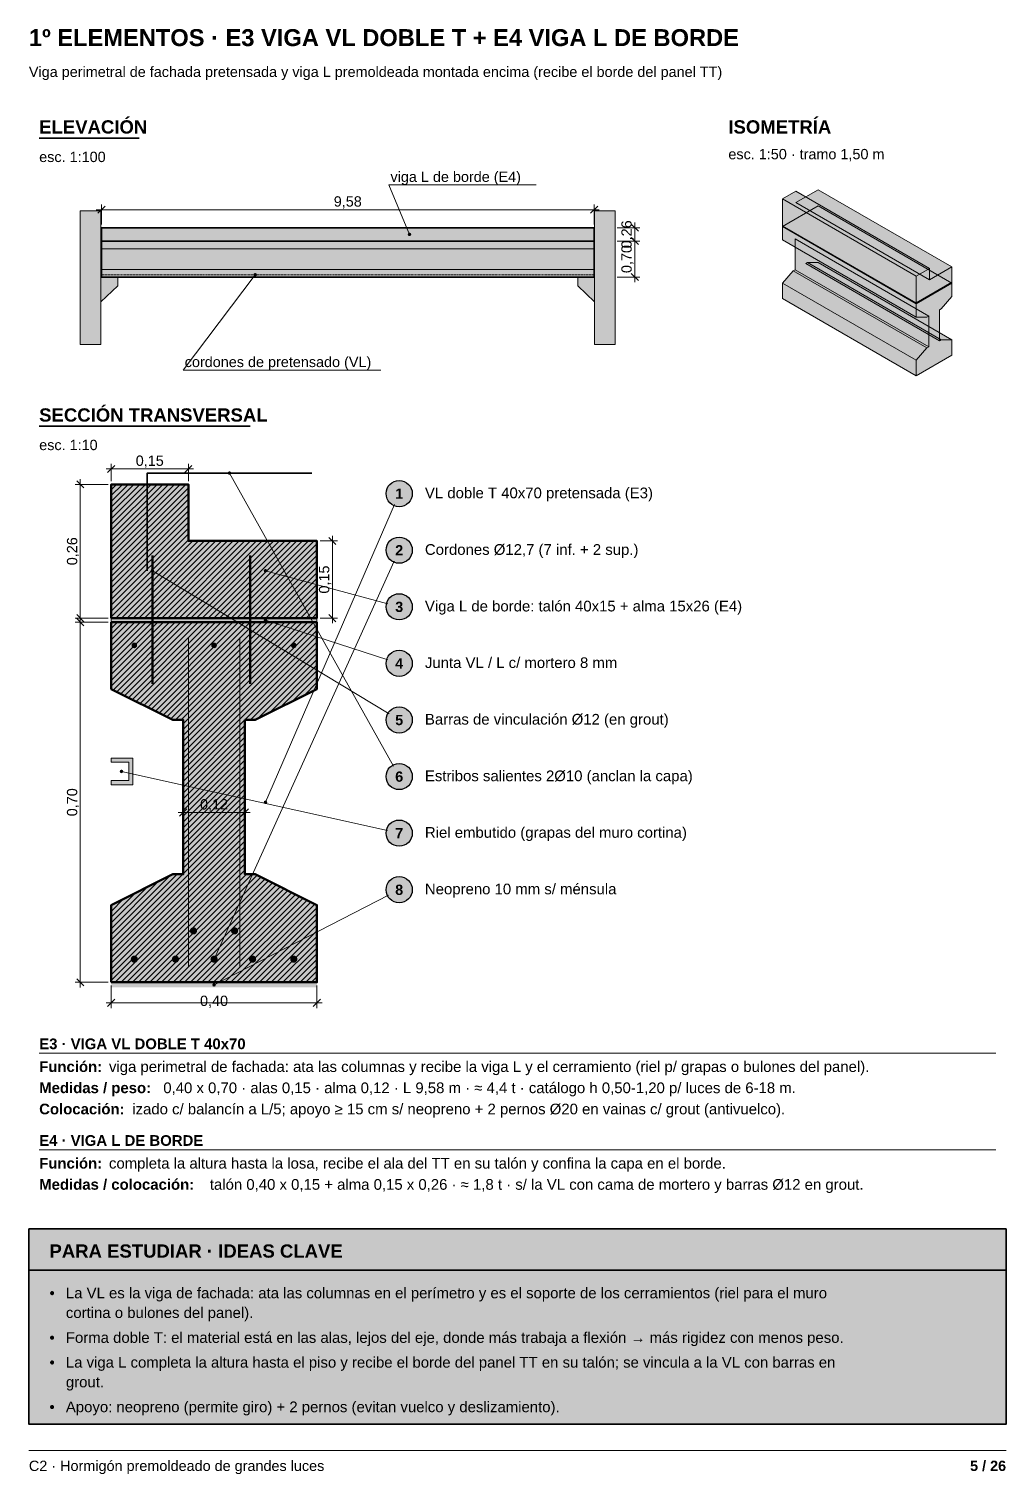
# Model space of a CAD drawing. Header units: millimetres. Extents: x 10 to 6200, y 4 to 286.
# Drawn here: x 970 to 1160, y 4.4 to 285.3 of the extents above; entities that cross this region are included whole.
import ezdxf
from ezdxf.enums import TextEntityAlignment as Align

# ---------------------------------------------------------------- set-up
doc = ezdxf.new("R2010")
doc.units = ezdxf.units.MM
doc.linetypes.add('DASHED', pattern=[1.524, 1.27, -0.254])
for name, color, linetype in [('ARMADURAS-RELLENO', 9, 'Continuous'), ('CONTORNOS', 7, 'Continuous'), ('CONTORNOS-RAYADO', 8, 'Continuous'), ('CONTORNOS-RELLENO', 9, 'Continuous'), ('COTAS', 7, 'Continuous'), ('ESTUDIO', 7, 'Continuous'), ('ESTUDIO-RELLENO', 9, 'Continuous'), ('ISO', 7, 'Continuous'), ('ISO-RELLENO', 9, 'Continuous'), ('LINEAS', 7, 'Continuous'), ('MARCO', 7, 'Continuous'), ('REFERENCIAS', 7, 'Continuous'), ('REFERENCIAS-RELLENO', 9, 'Continuous'), ('TEXTOS', 7, 'Continuous')]:
    doc.layers.add(name, color=color, linetype=linetype)
doc.styles.add('ARIAL', font='arial.ttf')
doc.styles.add('ARIAL-NEGRITA', font='arialbd.ttf')

msp = doc.modelspace()

# ---------------------------------------------------------------- hatches: boundary and pattern name
at = {"layer": 'ARMADURAS-RELLENO', "true_color": 0x7a1f1f}
h = msp.add_hatch(color=26, dxfattribs=at)
h.dxf.hatch_style = 1
edge = h.paths.add_edge_path()
edge.add_arc((990.5, 165.5), 0.55, 0, 360)
h = msp.add_hatch(color=26, dxfattribs=at)
h.dxf.hatch_style = 1
edge = h.paths.add_edge_path()
edge.add_arc((1006, 165.5), 0.55, 0, 360)
h = msp.add_hatch(color=26, dxfattribs=at)
h.dxf.hatch_style = 1
edge = h.paths.add_edge_path()
edge.add_arc((1021.5, 165.5), 0.55, 0, 360)
at = {"layer": 'ARMADURAS-RELLENO', "true_color": 0x000000}
h = msp.add_hatch(color=18, dxfattribs=at)
h.dxf.hatch_style = 1
edge = h.paths.add_edge_path()
edge.add_arc((1002, 110), 0.7, 0, 360)
h = msp.add_hatch(color=18, dxfattribs=at)
h.dxf.hatch_style = 1
edge = h.paths.add_edge_path()
edge.add_arc((1010, 110), 0.7, 0, 360)
h = msp.add_hatch(color=18, dxfattribs=at)
h.dxf.hatch_style = 1
edge = h.paths.add_edge_path()
edge.add_arc((990.5, 104.5), 0.7, 0, 360)
h = msp.add_hatch(color=18, dxfattribs=at)
h.dxf.hatch_style = 1
edge = h.paths.add_edge_path()
edge.add_arc((998.5, 104.5), 0.7, 0, 360)
h = msp.add_hatch(color=18, dxfattribs=at)
h.dxf.hatch_style = 1
edge = h.paths.add_edge_path()
edge.add_arc((1006, 104.5), 0.7, 0, 360)
h = msp.add_hatch(color=18, dxfattribs=at)
h.dxf.hatch_style = 1
edge = h.paths.add_edge_path()
edge.add_arc((1013.5, 104.5), 0.7, 0, 360)
h = msp.add_hatch(color=18, dxfattribs=at)
h.dxf.hatch_style = 1
edge = h.paths.add_edge_path()
edge.add_arc((1021.5, 104.5), 0.7, 0, 360)
at = {"layer": 'CONTORNOS-RAYADO'}
h = msp.add_hatch(dxfattribs=at)
h.set_pattern_fill('ANSI31', color=8, scale=0.25)
h.paths.add_polyline_path([(986, 170.8), (1026, 170.8), (1026, 185.8), (1001, 185.8), (1001, 196.8), (986, 196.8)])
h = msp.add_hatch(dxfattribs=at)
h.set_pattern_fill('AR-SAND', color=8, scale=0.01)
h.paths.add_polyline_path([(986, 170), (1026, 170), (1026, 170.8), (986, 170.8)])
h = msp.add_hatch(dxfattribs=at)
h.set_pattern_fill('ANSI31', color=8, scale=0.25)
h.paths.add_polyline_path([(986, 100), (1026, 100), (1026, 115), (1014, 121), (1012, 121), (1012, 151), (1014, 151), (1026, 157), (1026, 170), (986, 170), (986, 157), (998, 151), (1000, 151), (1000, 121), (998, 121), (986, 115)])
at = {"layer": 'CONTORNOS-RELLENO', "true_color": 0xeceeef}
h = msp.add_hatch(color=7, dxfattribs=at)
h.dxf.hatch_style = 1
h.paths.add_polyline_path([(980, 224), (984, 224), (984, 250), (980, 250)])
h = msp.add_hatch(color=7, dxfattribs=at)
h.dxf.hatch_style = 1
h.paths.add_polyline_path([(1080, 224), (1084, 224), (1084, 250), (1080, 250)])
at = {"layer": 'CONTORNOS-RELLENO', "true_color": 0xecdede}
h = msp.add_hatch(color=254, dxfattribs=at)
h.dxf.hatch_style = 1
h.paths.add_polyline_path([(984.1, 244.1), (1079.9, 244.1), (1079.9, 246.7), (984.1, 246.7)])
at = {"layer": 'CONTORNOS-RELLENO', "true_color": 0xdfe6ee}
h = msp.add_hatch(color=254, dxfattribs=at)
h.dxf.hatch_style = 1
h.paths.add_polyline_path([(984.1, 237.1), (1079.9, 237.1), (1079.9, 244.1), (984.1, 244.1)])
at = {"layer": 'CONTORNOS-RELLENO', "true_color": 0xeceeef}
h = msp.add_hatch(color=7, dxfattribs=at)
h.dxf.hatch_style = 1
h.paths.add_polyline_path([(984, 237), (987.3, 237), (987.3, 235.4), (984, 232.3)])
h = msp.add_hatch(color=7, dxfattribs=at)
h.dxf.hatch_style = 1
h.paths.add_polyline_path([(1080, 237), (1076.7, 237), (1076.7, 235.4), (1080, 232.3)])
at = {"layer": 'CONTORNOS-RELLENO', "true_color": 0xd3d6d9}
h = msp.add_hatch(color=254, dxfattribs=at)
h.dxf.hatch_style = 1
h.paths.add_polyline_path([(986, 170.8), (1026, 170.8), (1026, 185.8), (1001, 185.8), (1001, 196.8), (986, 196.8)])
at = {"layer": 'CONTORNOS-RELLENO', "true_color": 0xbdbdbd}
h = msp.add_hatch(color=9, dxfattribs=at)
h.dxf.hatch_style = 1
h.paths.add_polyline_path([(986, 170), (1026, 170), (1026, 170.8), (986, 170.8)])
at = {"layer": 'CONTORNOS-RELLENO', "true_color": 0xd3d6d9}
h = msp.add_hatch(color=254, dxfattribs=at)
h.dxf.hatch_style = 1
h.paths.add_polyline_path([(986, 100), (1026, 100), (1026, 115), (1014, 121), (1012, 121), (1012, 151), (1014, 151), (1026, 157), (1026, 170), (986, 170), (986, 157), (998, 151), (1000, 151), (1000, 121), (998, 121), (986, 115)])
at = {"layer": 'CONTORNOS-RELLENO', "true_color": 0x3b3b3b}
h = msp.add_hatch(color=250, dxfattribs=at)
h.dxf.hatch_style = 1
h.paths.add_polyline_path([(986, 138.4), (990.2, 138.4), (990.2, 143.6), (986, 143.6), (986, 142.8), (989.4, 142.8), (989.4, 139.2), (986, 139.2)])
at = {"layer": 'CONTORNOS-RELLENO', "true_color": 0x111111}
h = msp.add_hatch(color=250, dxfattribs=at)
h.dxf.hatch_style = 1
h.paths.add_polyline_path([(986, 99), (1026, 99), (1026, 100), (986, 100)])
at = {"layer": 'ESTUDIO-RELLENO', "true_color": 0xfff8dc}
h = msp.add_hatch(color=7, dxfattribs=at)
h.dxf.hatch_style = 1
h.paths.add_polyline_path([(970, 52.07), (1160, 52.07), (1160, 14.1), (970, 14.1)])
at = {"layer": 'ESTUDIO-RELLENO', "true_color": 0xf3d77a}
h = msp.add_hatch(color=41, dxfattribs=at)
h.dxf.hatch_style = 1
h.paths.add_polyline_path([(970, 52.07), (1160, 52.07), (1160, 44.07), (970, 44.07)])
at = {"layer": 'ISO-RELLENO', "true_color": 0xbda6a6}
h = msp.add_hatch(color=253, dxfattribs=at)
h.dxf.hatch_style = 1
h.paths.add_polyline_path([(1119.14, 253.78), (1116.55, 252.28), (1142.53, 237.28), (1145.12, 238.78)])
h = msp.add_hatch(color=253, dxfattribs=at)
h.dxf.hatch_style = 1
h.paths.add_polyline_path([(1123.47, 254.08), (1119.14, 251.58), (1145.12, 236.58), (1149.45, 239.08)])
at = {"layer": 'ISO-RELLENO', "true_color": 0xb19b9b}
h = msp.add_hatch(color=253, dxfattribs=at)
h.dxf.hatch_style = 1
h.paths.add_polyline_path([(1116.55, 252.28), (1116.55, 247.08), (1142.53, 232.08), (1142.53, 237.28)])
at = {"layer": 'ISO-RELLENO', "true_color": 0x98a9ba}
h = msp.add_hatch(color=253, dxfattribs=at)
h.dxf.hatch_style = 1
h.paths.add_polyline_path([(1123.47, 250.92), (1116.55, 246.92), (1142.53, 231.92), (1149.45, 235.92)])
at = {"layer": 'ISO-RELLENO', "true_color": 0x8e9eae}
h = msp.add_hatch(color=253, dxfattribs=at)
h.dxf.hatch_style = 1
h.paths.add_polyline_path([(1116.55, 246.92), (1116.55, 244.32), (1142.53, 229.32), (1142.53, 231.92)])
h = msp.add_hatch(color=253, dxfattribs=at)
h.dxf.hatch_style = 1
h.paths.add_polyline_path([(1118.97, 244.52), (1118.97, 238.52), (1144.95, 223.52), (1144.95, 229.52)])
at = {"layer": 'ISO-RELLENO', "true_color": 0x98a9ba}
h = msp.add_hatch(color=253, dxfattribs=at)
h.dxf.hatch_style = 1
h.paths.add_polyline_path([(1121.4, 239.92), (1121.05, 239.72), (1147.03, 224.72), (1147.38, 224.92)])
at = {"layer": 'ISO-RELLENO', "true_color": 0x82919f}
h = msp.add_hatch(color=252, dxfattribs=at)
h.dxf.hatch_style = 1
h.paths.add_polyline_path([(1123.47, 239.92), (1121.4, 239.92), (1147.38, 224.92), (1149.45, 224.92)])
at = {"layer": 'ISO-RELLENO', "true_color": 0x827272}
h = msp.add_hatch(color=8, dxfattribs=at)
h.dxf.hatch_style = 1
h.paths.add_polyline_path([(1142.53, 232.08), (1149.45, 236.08), (1149.45, 239.08), (1145.12, 236.58), (1145.12, 238.78), (1142.53, 237.28)])
at = {"layer": 'ISO-RELLENO', "true_color": 0xa3b6c8}
h = msp.add_hatch(color=253, dxfattribs=at)
h.dxf.hatch_style = 1
h.paths.add_polyline_path([(1118.62, 238.32), (1116.55, 235.92), (1142.53, 220.92), (1144.6, 223.32)])
at = {"layer": 'ISO-RELLENO', "true_color": 0x98a9ba}
h = msp.add_hatch(color=253, dxfattribs=at)
h.dxf.hatch_style = 1
h.paths.add_polyline_path([(1118.97, 238.52), (1118.62, 238.32), (1144.6, 223.32), (1144.95, 223.52)])
at = {"layer": 'ISO-RELLENO', "true_color": 0x8e9eae}
h = msp.add_hatch(color=253, dxfattribs=at)
h.dxf.hatch_style = 1
h.paths.add_polyline_path([(1116.55, 235.92), (1116.55, 232.92), (1142.53, 217.92), (1142.53, 220.92)])
at = {"layer": 'ISO-RELLENO', "true_color": 0x687480}
h = msp.add_hatch(color=8, dxfattribs=at)
h.dxf.hatch_style = 1
h.paths.add_polyline_path([(1142.53, 217.92), (1149.45, 221.92), (1149.45, 224.92), (1147.38, 224.92), (1147.03, 224.72), (1147.03, 230.72), (1147.38, 230.92), (1149.45, 233.32), (1149.45, 235.92), (1142.53, 231.92), (1142.53, 229.32), (1144.6, 229.32), (1144.95, 229.52), (1144.95, 223.52), (1144.6, 223.32), (1142.53, 220.92)])
at = {"layer": 'REFERENCIAS-RELLENO', "true_color": 0x000000}
h = msp.add_hatch(color=18, dxfattribs=at)
h.dxf.hatch_style = 1
edge = h.paths.add_edge_path()
edge.add_arc((1044, 245.4), 0.35, 0, 360)
h = msp.add_hatch(color=18, dxfattribs=at)
h.dxf.hatch_style = 1
edge = h.paths.add_edge_path()
edge.add_arc((1014, 237.55), 0.35, 0, 360)
h = msp.add_hatch(color=18, dxfattribs=at)
h.dxf.hatch_style = 1
edge = h.paths.add_edge_path()
edge.add_arc((1009, 199), 0.35, 0, 360)
at = {"layer": 'REFERENCIAS-RELLENO', "true_color": 0xffffff}
h = msp.add_hatch(color=7, dxfattribs=at)
h.dxf.hatch_style = 1
edge = h.paths.add_edge_path()
edge.add_arc((1042, 195), 2.55, 0, 360)
h = msp.add_hatch(color=7, dxfattribs=at)
h.dxf.hatch_style = 1
edge = h.paths.add_edge_path()
edge.add_arc((1042, 184), 2.55, 0, 360)
at = {"layer": 'REFERENCIAS-RELLENO', "true_color": 0x000000}
h = msp.add_hatch(color=18, dxfattribs=at)
h.dxf.hatch_style = 1
edge = h.paths.add_edge_path()
edge.add_arc((994, 180), 0.35, 0, 360)
h = msp.add_hatch(color=18, dxfattribs=at)
h.dxf.hatch_style = 1
edge = h.paths.add_edge_path()
edge.add_arc((1016, 180), 0.35, 0, 360)
at = {"layer": 'REFERENCIAS-RELLENO', "true_color": 0xffffff}
h = msp.add_hatch(color=7, dxfattribs=at)
h.dxf.hatch_style = 1
edge = h.paths.add_edge_path()
edge.add_arc((1042, 173), 2.55, 0, 360)
at = {"layer": 'REFERENCIAS-RELLENO', "true_color": 0x000000}
h = msp.add_hatch(color=18, dxfattribs=at)
h.dxf.hatch_style = 1
edge = h.paths.add_edge_path()
edge.add_arc((1016, 170.4), 0.35, 0, 360)
at = {"layer": 'REFERENCIAS-RELLENO', "true_color": 0xffffff}
h = msp.add_hatch(color=7, dxfattribs=at)
h.dxf.hatch_style = 1
edge = h.paths.add_edge_path()
edge.add_arc((1042, 162), 2.55, 0, 360)
h = msp.add_hatch(color=7, dxfattribs=at)
h.dxf.hatch_style = 1
edge = h.paths.add_edge_path()
edge.add_arc((1042, 151), 2.55, 0, 360)
at = {"layer": 'REFERENCIAS-RELLENO', "true_color": 0x000000}
h = msp.add_hatch(color=18, dxfattribs=at)
h.dxf.hatch_style = 1
edge = h.paths.add_edge_path()
edge.add_arc((988, 141), 0.35, 0, 360)
at = {"layer": 'REFERENCIAS-RELLENO', "true_color": 0xffffff}
h = msp.add_hatch(color=7, dxfattribs=at)
h.dxf.hatch_style = 1
edge = h.paths.add_edge_path()
edge.add_arc((1042, 140), 2.55, 0, 360)
at = {"layer": 'REFERENCIAS-RELLENO', "true_color": 0x000000}
h = msp.add_hatch(color=18, dxfattribs=at)
h.dxf.hatch_style = 1
edge = h.paths.add_edge_path()
edge.add_arc((1016, 135), 0.35, 0, 360)
at = {"layer": 'REFERENCIAS-RELLENO', "true_color": 0xffffff}
h = msp.add_hatch(color=7, dxfattribs=at)
h.dxf.hatch_style = 1
edge = h.paths.add_edge_path()
edge.add_arc((1042, 129), 2.55, 0, 360)
h = msp.add_hatch(color=7, dxfattribs=at)
h.dxf.hatch_style = 1
edge = h.paths.add_edge_path()
edge.add_arc((1042, 118), 2.55, 0, 360)
at = {"layer": 'REFERENCIAS-RELLENO', "true_color": 0x000000}
h = msp.add_hatch(color=18, dxfattribs=at)
h.dxf.hatch_style = 1
edge = h.paths.add_edge_path()
edge.add_arc((1006, 104.5), 0.35, 0, 360)
h = msp.add_hatch(color=18, dxfattribs=at)
h.dxf.hatch_style = 1
edge = h.paths.add_edge_path()
edge.add_arc((1006, 99.5), 0.35, 0, 360)

# ---------------------------------------------------------------- linework, layer by layer
at = {"layer": 'CONTORNOS', "lineweight": 18}
for points in [[(980, 224), (984, 224), (984, 250), (980, 250)], [(1080, 224), (1084, 224), (1084, 250), (1080, 250)], [(984, 237), (987.3, 237), (987.3, 235.4), (984, 232.3)], [(1080, 237), (1076.7, 237), (1076.7, 235.4), (1080, 232.3)]]:
    msp.add_lwpolyline(points, close=True, dxfattribs=at)
at = {"layer": 'CONTORNOS', "lineweight": 35}
for points in [[(984.1, 244.1), (1079.9, 244.1), (1079.9, 246.7), (984.1, 246.7)], [(984.1, 237.1), (1079.9, 237.1), (1079.9, 244.1), (984.1, 244.1)]]:
    msp.add_lwpolyline(points, close=True, dxfattribs=at)
at = {"layer": 'CONTORNOS', "lineweight": 50}
for points in [[(986, 170.8), (1026, 170.8), (1026, 185.8), (1001, 185.8), (1001, 196.8), (986, 196.8)], [(986, 100), (1026, 100), (1026, 115), (1014, 121), (1012, 121), (1012, 151), (1014, 151), (1026, 157), (1026, 170), (986, 170), (986, 157), (998, 151), (1000, 151), (1000, 121), (998, 121), (986, 115)]]:
    msp.add_lwpolyline(points, close=True, dxfattribs=at)
at = {"layer": 'CONTORNOS', "lineweight": 9}
for points in [[(986, 170), (1026, 170), (1026, 170.8), (986, 170.8)], [(986, 138.4), (990.2, 138.4), (990.2, 143.6), (986, 143.6), (986, 142.8), (989.4, 142.8), (989.4, 139.2), (986, 139.2)]]:
    msp.add_lwpolyline(points, close=True, dxfattribs=at)
at = {"layer": 'COTAS', "lineweight": 13}
for points in [[(983.1, 250.2), (1080.9, 250.2)], [(1087.8, 243.1), (1087.8, 247.7)], [(1087.8, 236.1), (1087.8, 245.1)], [(985, 199.8), (1002, 199.8)], [(980, 169.8), (980, 197.8)], [(1029, 169.8), (1029, 186.8)], [(980, 99), (980, 171)], [(999, 133), (1013, 133)], [(985, 96), (1027, 96)]]:
    msp.add_lwpolyline(points, dxfattribs=at)
at = {"layer": 'COTAS', "lineweight": 35}
for points in [[(983.4, 249.5), (984.8, 250.9)], [(1079.2, 249.5), (1080.6, 250.9)], [(1088.5, 246), (1087.1, 247.4)], [(1088.5, 243.4), (1087.1, 244.8)], [(1088.5, 243.4), (1087.1, 244.8)], [(1088.5, 236.4), (1087.1, 237.8)], [(985.3, 199.1), (986.7, 200.5)], [(1000.3, 199.1), (1001.7, 200.5)], [(980.7, 196.1), (979.3, 197.5)], [(1029.7, 185.1), (1028.3, 186.5)], [(980.7, 170.1), (979.3, 171.5)], [(1029.7, 170.1), (1028.3, 171.5)], [(980.7, 169.3), (979.3, 170.7)], [(999.3, 132.3), (1000.7, 133.7)], [(1011.3, 132.3), (1012.7, 133.7)], [(980.7, 99.3), (979.3, 100.7)], [(985.3, 95.3), (986.7, 96.7)], [(1025.3, 95.3), (1026.7, 96.7)]]:
    msp.add_lwpolyline(points, dxfattribs=at)
at = {"layer": 'COTAS', "lineweight": 9}
for points in [[(984.1, 247.3), (984.1, 251.2)], [(1079.9, 247.3), (1079.9, 251.2)], [(1084.4, 246.7), (1088.8, 246.7)], [(1084.4, 244.1), (1088.8, 244.1)], [(1084.4, 244.1), (1088.8, 244.1)], [(1084.4, 237.1), (1088.8, 237.1)], [(986, 197.4), (986, 200.8)], [(1001, 197.4), (1001, 200.8)], [(985.4, 196.8), (979, 196.8)], [(1026.6, 185.8), (1030, 185.8)], [(985.4, 170.8), (979, 170.8)], [(985.4, 170), (979, 170)], [(1026.6, 170.8), (1030, 170.8)], [(1000, 133.6), (1000, 134)], [(1012, 133.6), (1012, 134)], [(985.4, 100), (979, 100)], [(986, 99.4), (986, 95)], [(1026, 99.4), (1026, 95)]]:
    msp.add_lwpolyline(points, dxfattribs=at)
at = {"layer": 'ESTUDIO', "color": 42, "lineweight": 35, "true_color": 0xc9a227}
for points in [[(970, 52.07), (1160, 52.07), (1160, 14.1), (970, 14.1)], [(970, 52.07), (1160, 52.07), (1160, 44.07), (970, 44.07)]]:
    msp.add_lwpolyline(points, close=True, dxfattribs=at)
at = {"layer": 'ISO', "lineweight": 13}
for points in [[(1119.14, 253.78), (1116.55, 252.28), (1142.53, 237.28), (1145.12, 238.78)], [(1123.47, 254.08), (1119.14, 251.58), (1145.12, 236.58), (1149.45, 239.08)], [(1116.55, 252.28), (1116.55, 247.08), (1142.53, 232.08), (1142.53, 237.28)], [(1123.47, 250.92), (1116.55, 246.92), (1142.53, 231.92), (1149.45, 235.92)], [(1116.55, 246.92), (1116.55, 244.32), (1142.53, 229.32), (1142.53, 231.92)], [(1118.97, 244.52), (1118.97, 238.52), (1144.95, 223.52), (1144.95, 229.52)], [(1121.4, 239.92), (1121.05, 239.72), (1147.03, 224.72), (1147.38, 224.92)], [(1123.47, 239.92), (1121.4, 239.92), (1147.38, 224.92), (1149.45, 224.92)], [(1142.53, 232.08), (1149.45, 236.08), (1149.45, 239.08), (1145.12, 236.58), (1145.12, 238.78), (1142.53, 237.28)], [(1118.62, 238.32), (1116.55, 235.92), (1142.53, 220.92), (1144.6, 223.32)], [(1118.97, 238.52), (1118.62, 238.32), (1144.6, 223.32), (1144.95, 223.52)], [(1116.55, 235.92), (1116.55, 232.92), (1142.53, 217.92), (1142.53, 220.92)], [(1142.53, 217.92), (1149.45, 221.92), (1149.45, 224.92), (1147.38, 224.92), (1147.03, 224.72), (1147.03, 230.72), (1147.38, 230.92), (1149.45, 233.32), (1149.45, 235.92), (1142.53, 231.92), (1142.53, 229.32), (1144.6, 229.32), (1144.95, 229.52), (1144.95, 223.52), (1144.6, 223.32), (1142.53, 220.92)]]:
    msp.add_lwpolyline(points, close=True, dxfattribs=at)
at = {"layer": 'LINEAS', "lineweight": 35}
for points in [[(972, 264.1), (991.44, 264.1)], [(972, 208.1), (1013.04, 208.1)]]:
    msp.add_lwpolyline(points, dxfattribs=at)
at = {"layer": 'LINEAS', "lineweight": 9}
for points in [[(984.1, 242.6), (1079.9, 242.6)], [(984.1, 238.6), (1079.9, 238.6)]]:
    msp.add_lwpolyline(points, dxfattribs=at)
at = {"layer": 'LINEAS', "color": 26, "linetype": 'DASHED', "lineweight": 13, "ltscale": 0.15, "true_color": 0x7a1f1f}
msp.add_lwpolyline([(984.1, 237.55), (1079.9, 237.55)], dxfattribs=at)
at = {"layer": 'LINEAS', "color": 26, "lineweight": 35, "true_color": 0x7a1f1f}
msp.add_lwpolyline([(993, 180), (993, 199), (1025, 199)], dxfattribs=at)
at = {"layer": 'LINEAS', "color": 26, "lineweight": 50, "true_color": 0x7a1f1f}
for points in [[(994, 158), (994, 183)], [(1013, 158), (1013, 183)]]:
    msp.add_lwpolyline(points, dxfattribs=at)
at = {"layer": 'LINEAS', "color": 26, "lineweight": 13, "true_color": 0x7a1f1f}
for points in [[(1001, 103), (1001, 167)], [(1011, 103), (1011, 167)]]:
    msp.add_lwpolyline(points, dxfattribs=at)
at = {"layer": 'LINEAS', "lineweight": 18}
for points in [[(972, 86.2), (1158, 86.2)], [(972, 67.41), (1158, 67.41)]]:
    msp.add_lwpolyline(points, dxfattribs=at)
at = {"layer": 'MARCO', "color": 253, "lineweight": 13, "true_color": 0x999999}
msp.add_lwpolyline([(970, 9), (1160, 9)], dxfattribs=at)
at = {"layer": 'REFERENCIAS', "lineweight": 13}
for points in [[(1044, 245.4), (1040, 255)], [(1040, 255), (1068.6, 255)], [(1014, 237.55), (1000, 219)], [(1000, 219), (1038.4, 219)], [(1009, 199), (1040.88, 142.01)], [(1016, 135), (1041.09, 192.89)], [(994, 180), (1040.03, 152.19)], [(1006, 104.5), (1041.05, 181.9)], [(1016, 180), (1039.78, 173.6)], [(1016, 170.4), (1039.81, 162.71)], [(988, 141), (1039.75, 129.5)], [(1006, 99.5), (1039.95, 116.95)]]:
    msp.add_lwpolyline(points, dxfattribs=at)
at = {"layer": 'REFERENCIAS', "lineweight": 25}
for centre in [(1042, 195), (1042, 184), (1042, 173), (1042, 162), (1042, 151), (1042, 140), (1042, 129), (1042, 118)]:
    msp.add_circle(centre, 2.55, dxfattribs=at)

# ---------------------------------------------------------------- texts
at = {"layer": 'COTAS', "style": 'ARIAL'}
for s, p in [('9,58', (1032, 250.8)), ('0,15', (993.5, 200.4)), ('0,12', (1006, 133.6)), ('0,40', (1006, 95.4))]:
    msp.add_text(s, height=2.005, dxfattribs=at).set_placement(p, align=Align.CENTER)
for s, p in [('0,26', (1087.2, 245.4)), ('0,70', (1087.2, 240.6)), ('0,26', (979.4, 183.8)), ('0,15', (1028.4, 178.3)), ('0,70', (979.4, 135))]:
    msp.add_text(s, height=2.005, rotation=90, dxfattribs=at).set_placement(p, align=Align.CENTER)
at = {"layer": 'ESTUDIO'}
for s, height, style, p in [('PARA ESTUDIAR · IDEAS CLAVE', 2.5776, 'ARIAL-NEGRITA', (974, 46.47)), ('•', 2.08, 'ARIAL', (974, 38.57)), ('La VL es la viga de fachada: ata las columnas en el perímetro y es el soporte de los cerramientos (riel para el muro', 2.0764, 'ARIAL', (977.19, 38.57)), ('cortina o bulones del panel).', 2.0764, 'ARIAL', (977.19, 34.74)), ('•', 2.08, 'ARIAL', (974, 29.91)), ('Forma doble T: el material está en las alas, lejos del eje, donde más trabaja a flexión → más rigidez con menos peso.', 2.0764, 'ARIAL', (977.19, 29.91)), ('•', 2.08, 'ARIAL', (974, 25.09)), ('La viga L completa la altura hasta el piso y recibe el borde del panel TT en su talón; se vincula a la VL con barras en', 2.0764, 'ARIAL', (977.19, 25.09)), ('grout.', 2.076, 'ARIAL', (977.19, 21.26)), ('•', 2.08, 'ARIAL', (974, 16.43)), ('Apoyo: neopreno (permite giro) + 2 pernos (evitan vuelco y deslizamiento).', 2.0764, 'ARIAL', (977.19, 16.43))]:
    msp.add_text(s, height=height, dxfattribs=dict(at, style=style)).set_placement(p)
at = {"layer": 'MARCO', "color": 251, "true_color": 0x666666, "style": 'ARIAL'}
msp.add_text('C2 · Hormigón premoldeado de grandes luces', height=2.0048, dxfattribs=at).set_placement((970, 5))
at = {"layer": 'MARCO', "color": 250, "true_color": 0x444444, "style": 'ARIAL-NEGRITA'}
msp.add_text('5 / 26', height=2.005, dxfattribs=at).set_placement((1160, 5), align=Align.RIGHT)
at = {"layer": 'REFERENCIAS', "style": 'ARIAL-NEGRITA'}
for s, p in [('1', (1042, 193.99)), ('2', (1042, 182.99)), ('3', (1042, 171.99)), ('4', (1042, 160.99)), ('5', (1042, 149.99)), ('6', (1042, 138.99)), ('7', (1042, 127.99)), ('8', (1042, 116.99))]:
    msp.add_text(s, height=2, dxfattribs=at).set_placement(p, align=Align.CENTER)
at = {"layer": 'TEXTOS'}
for s, height, style, p in [('1º ELEMENTOS · E3 VIGA VL DOBLE T + E4 VIGA L DE BORDE', 3.2936, 'ARIAL-NEGRITA', (970, 282)), ('ELEVACIÓN', 2.578, 'ARIAL-NEGRITA', (972, 265)), ('ISOMETRÍA', 2.578, 'ARIAL-NEGRITA', (1106, 265)), ('esc. 1:50 · tramo 1,50 m', 2.0048, 'ARIAL', (1106, 260)), ('viga L de borde (E4)', 2.0048, 'ARIAL', (1040.3, 255.6)), ('cordones de pretensado (VL)', 2.0048, 'ARIAL', (1000.3, 219.6)), ('SECCIÓN TRANSVERSAL', 2.5776, 'ARIAL-NEGRITA', (972, 209)), ('VL doble T 40x70 pretensada (E3)', 2.0764, 'ARIAL', (1047, 194.1)), ('Cordones Ø12,7 (7 inf. + 2 sup.)', 2.0764, 'ARIAL', (1047, 183.1)), ('Viga L de borde: talón 40x15 + alma 15x26 (E4)', 2.0764, 'ARIAL', (1047, 172.1)), ('Junta VL / L c/ mortero 8 mm', 2.0764, 'ARIAL', (1047, 161.1)), ('Barras de vinculación Ø12 (en grout)', 2.0764, 'ARIAL', (1047, 150.1)), ('Estribos salientes 2Ø10 (anclan la capa)', 2.0764, 'ARIAL', (1047, 139.1)), ('Riel embutido (grapas del muro cortina)', 2.0764, 'ARIAL', (1047, 128.1)), ('Neopreno 10 mm s/ ménsula', 2.0764, 'ARIAL', (1047, 117.1)), ('E3 · VIGA VL DOBLE T 40x70', 2.0764, 'ARIAL-NEGRITA', (972, 87)), ('Función:', 2.076, 'ARIAL-NEGRITA', (972, 82.57)), ('viga perimetral de fachada: ata las columnas y recibe la viga L y el cerramiento (riel p/ grapas o bulones del panel).', 2.0764, 'ARIAL', (985.57, 82.57)), ('Medidas / peso:', 2.0764, 'ARIAL-NEGRITA', (972, 78.45)), ('0,40 x 0,70 · alas 0,15 · alma 0,12 · L 9,58 m · ≈ 4,4 t · catálogo h 0,50-1,20 p/ luces de 6-18 m.', 2.0764, 'ARIAL', (996.13, 78.45)), ('Colocación:', 2.0764, 'ARIAL-NEGRITA', (972, 74.33)), ('izado c/ balancín a L/5; apoyo ≥ 15 cm s/ neopreno + 2 pernos Ø20 en vainas c/ grout (antivuelco).', 2.0764, 'ARIAL', (990.1, 74.33)), ('E4 · VIGA L DE BORDE', 2.0764, 'ARIAL-NEGRITA', (972, 68.21)), ('Función:', 2.076, 'ARIAL-NEGRITA', (972, 63.79)), ('completa la altura hasta la losa, recibe el ala del TT en su talón y confina la capa en el borde.', 2.0764, 'ARIAL', (985.57, 63.79)), ('Medidas / colocación:', 2.0764, 'ARIAL-NEGRITA', (972, 59.67)), ('talón 0,40 x 0,15 + alma 0,15 x 0,26 · ≈ 1,8 t · s/ la VL con cama de mortero y barras Ø12 en grout.', 2.0764, 'ARIAL', (1005.18, 59.67))]:
    msp.add_text(s, height=height, dxfattribs=dict(at, style=style)).set_placement(p)
at = {"layer": 'TEXTOS', "color": 250, "true_color": 0x333333, "style": 'ARIAL'}
msp.add_text('Viga perimetral de fachada pretensada y viga L premoldeada montada encima (recibe el borde del panel TT)', height=2.0048, dxfattribs=at).set_placement((970, 276))
at = {"layer": 'TEXTOS', "color": 250, "true_color": 0x222222, "style": 'ARIAL'}
for s, p in [('esc. 1:100', (972, 259.46)), ('esc. 1:10', (972, 203.46))]:
    msp.add_text(s, height=2.005, dxfattribs=at).set_placement(p)

doc.saveas('drawing.dxf')
